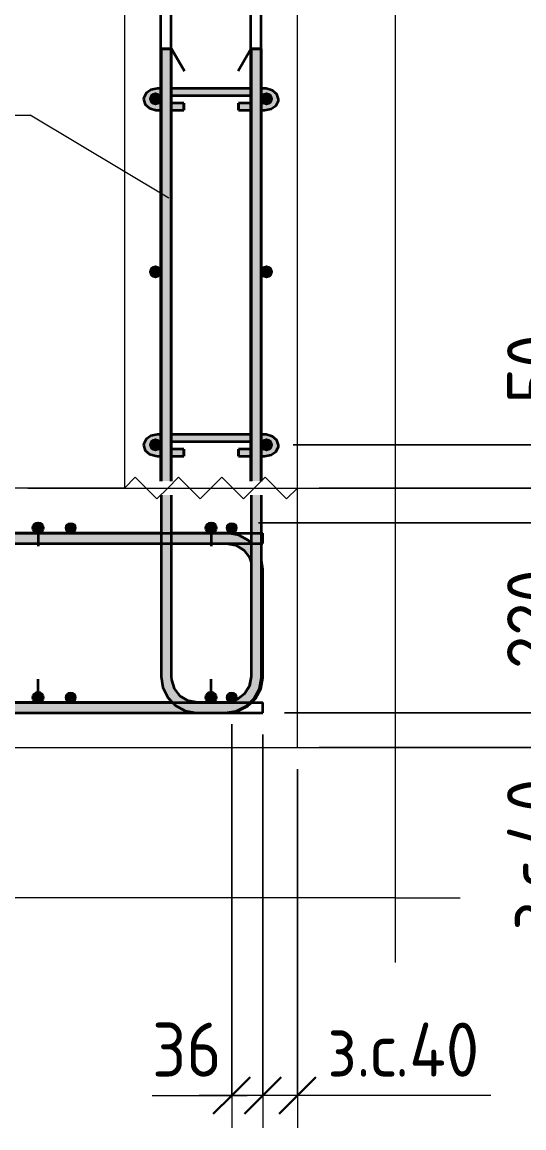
# Model space of a CAD drawing. Header units: millimetres. Extents: x -42469 to 17648, y -5898 to 81170.
# Drawn here: x 5093 to 5673, y -3690 to -2411 of the extents above; entities that cross this region are included whole.
import ezdxf

# ---------------------------------------------------------------- set-up
doc = ezdxf.new("R2010")
doc.units = ezdxf.units.MM
for name, color, linetype, lineweight in [('AA_Dim', 7, 'Continuous', 9), ('AA_Dim-25', 7, 'Continuous', 9), ('AA_Oformlenie', 7, 'Continuous', 9), ('AA_Vinoska', 7, 'Continuous', 9), ('AA_Visotnaya otmetka', 7, 'Continuous', 9), ('AF_Stena_Опалубка', 253, 'Continuous', 18), ('KR_Armatura', 7, 'Continuous', 20), ('KR_Armatura_Tonkie', 7, 'Continuous', 20), ('KR_Fundament', 7, 'Continuous', 18)]:
    doc.layers.add(name, color=color, linetype=linetype, lineweight=lineweight)
doc.styles.add('ISOCPEUR_10', font='isocpeur.ttf', dxfattribs={"width": 0.9, "height": 62.5})
doc.dimstyles.new('00_Точн_3_знака__прозр__3', dxfattribs={"dimscale": 304.8, "dimtxt": 62.248823, "dimasz": 0.139436, "dimexe": 0.123031, "dimexo": 0.082021, "dimgap": 0.008202, "dimtad": 1, "dimdec": 3, "dimrnd": 0.001, "dimdsep": 46, "dimtxsty": 'ISOCPEUR_10', "dimblk1": 'OBLIQUE', "dimblk2": 'OBLIQUE', "dimsah": 1, "dimcen": 0.09, "dimdle": 0.123031, "dimazin": 0, "dimtfac": 1, "dimtdec": 4, "dimtix": 1, "dimtmove": 1, "dimatfit": 3, "dimfxl": 1, "dimtvp": 1, "dimtolj": 1, "dimtzin": 0, "dimlwd": 18, "dimlwe": 18, "dimarcsym": 2})
doc.dimstyles.new('00_Точн_3_знака__прозр__4', dxfattribs={"dimscale": 304.8, "dimtxt": 62.248823, "dimasz": 0.139436, "dimexe": 0.123031, "dimexo": 0.082021, "dimgap": 0.008202, "dimtad": 1, "dimdec": 3, "dimrnd": 0.001, "dimdsep": 46, "dimtxsty": 'ISOCPEUR_10', "dimblk1": 'OBLIQUE', "dimblk2": 'OBLIQUE', "dimsah": 1, "dimcen": 0.09, "dimdle": 0.123031, "dimazin": 0, "dimtfac": 1, "dimtdec": 4, "dimtix": 1, "dimtmove": 0, "dimatfit": 3, "dimfxl": 1, "dimtvp": 1, "dimtolj": 1, "dimtzin": 0, "dimlwd": 18, "dimlwe": 18, "dimarcsym": 2})

# ---------------------------------------------------------------- blocks, each defined once
blk = doc.blocks.new('265_Выпуск П одной длины _НесАрм_РабПлоск_ - В1 _d12_ t250-4071037-1-1 Армирование')
at = {"layer": 'KR_Armatura_Tonkie', "lineweight": 35}
h = blk.add_hatch(color=256, dxfattribs=at)
h.paths.add_polyline_path([(36979.7, -3168), (36984.3, -3168), (36984.1, -2958), (36972.3, -2958), (36972.5, -3168), (36978.3, -3168)])
h.paths.add_polyline_path([(36973.1, -2942), (36984.3, -2942), (36984.1, -2442), (36972.3, -2442), (36972.5, -2942), (36972.7, -2942)])
h = blk.add_hatch(color=256, dxfattribs=at)
h.paths.add_polyline_path([(37082.3, -3168), (37088.3, -3168), (37088.1, -2958), (37076.3, -2958), (37076.5, -3168), (37080.7, -3168)])
h.paths.add_polyline_path([(37081.2, -2942), (37088.3, -2942), (37088.1, -2901.5), (37087.9, -2900), (37088.3, -2894.8), (37088.1, -2701.5), (37087.9, -2700), (37088.3, -2694.8), (37088, -2501.1), (37088, -2498.9), (37088.3, -2494.8), (37088.1, -2442), (37076.3, -2442), (37076.5, -2942), (37080.7, -2942)])
for points in [[(37014.3, -3210), (37014.3, -3198), (37006.5, -3197), (36998.8, -3193.6), (36993.1, -3189.2), (36988.2, -3182.7), (36985.3, -3175.7), (36984.1, -3168), (36972.3, -3168), (36973.7, -3178.9), (36978.1, -3189.3), (36985, -3198), (36993.3, -3204.4), (37003.4, -3208.6), (37009.3, -3209.3)], [(37046.3, -3210), (37057.5, -3208.4), (37067.3, -3204.4), (37076, -3197.7), (37082.6, -3189), (37086.8, -3178.9), (37088.1, -3168), (37076.3, -3168), (37075.2, -3175.8), (37072.1, -3183.2), (37067.5, -3189.2), (37061, -3194.1), (37053.9, -3197), (37046.3, -3198.2), (37046.3, -3209.8)], [(37025.7, -3210), (37046.3, -3209.8), (37046.3, -3198), (37014.3, -3198.2), (37014.3, -3210)]]:
    blk.add_hatch(color=256, dxfattribs=at).paths.add_polyline_path(points)
for p, q in [((36972.3, -2442), (36972.3, -2942)), ((36972.3, -2442), (36983.9, -2442)), ((36983.9, -2442), (36972.5, -2442)), ((36984.1, -2442), (36984.3, -2442)), ((36984.3, -2942), (36984.3, -2442)), ((36984.3, -2442), (36999.3, -2468)), ((37075.9, -2442.7), (37061.3, -2468)), ((37076.3, -2442), (37075.9, -2442.7)), ((37076.3, -2442), (37076.3, -2942)), ((37076.3, -2442), (37087.9, -2442)), ((37087.9, -2442), (37076.5, -2442)), ((37088.1, -2442), (37088.3, -2442)), ((37088.3, -2498), (37088.3, -2442)), ((37088.3, -2698), (37088.3, -2502)), ((37088.3, -2898), (37088.3, -2702)), ((37088.3, -2942), (37088.3, -2902)), ((36972.3, -2958), (36972.3, -3002)), ((36984.3, -3002), (36984.3, -2958)), ((37076.3, -2958), (37076.3, -3002)), ((37088.3, -3002), (37088.3, -2958)), ((36972.3, -3002), (36972.3, -3014)), ((36984.3, -3014), (36984.3, -3002)), ((37076.3, -3002), (37076.3, -3014)), ((37088.3, -3014), (37088.3, -3002)), ((36972.3, -3014), (36972.3, -3168)), ((36984.3, -3168), (36984.3, -3014)), ((37076.3, -3014), (37076.3, -3168)), ((37088.3, -3168), (37088.3, -3014)), ((37046.3, -3198), (37014.3, -3198)), ((37014.3, -3210), (37046.3, -3210))]:
    blk.add_line(p, q, dxfattribs=at)
at = {"layer": 'KR_Armatura_Tonkie', "lineweight": 35, "flags": 128}
for points in [[(36972.3, -3168), (36974.2, -3180.7), (36979.9, -3192.2), (36985.5, -3198)], [(37014.3, -3198), (37003.6, -3196), (36994.3, -3190.4), (36987.7, -3181.9), (36984.5, -3171.5), (36984.3, -3168)], [(37076.3, -3168), (37074.3, -3178.7), (37068.7, -3187.9), (37060.2, -3194.6), (37049.8, -3197.8), (37046.3, -3198)], [(37075, -3198), (37079.7, -3193.4), (37085.8, -3182.1), (37088.2, -3169.5), (37088.3, -3168)], [(36985.5, -3198), (36988.8, -3201.4), (37000.1, -3207.5), (37012.7, -3210), (37014.3, -3210)], [(37046.3, -3210), (37059, -3208), (37070.5, -3202.3), (37075, -3198)]]:
    blk.add_lwpolyline(points, dxfattribs=at)
blk = doc.blocks.new('265_Выпуск П одной длины _НесАрм_РабПлоск_ - В1 _d12_ t250-V6-1-1 Армирование')
at = {"layer": 'KR_Armatura_Tonkie', "lineweight": 35}
for p, q in [((36972.3, -2442), (36972.3, -2488)), ((36983.9, -2442), (36972.5, -2442)), ((36972.5, -2442), (36983.9, -2442)), ((36984.3, -2488), (36984.3, -2442)), ((36984.3, -2442), (36999.3, -2468)), ((37075.9, -2442.7), (37061.3, -2468)), ((37076.3, -2442), (37075.9, -2442.7)), ((37076.3, -2442), (37076.3, -2488)), ((37076.5, -2442), (37087.9, -2442)), ((37087.9, -2442), (37076.5, -2442)), ((37088.3, -2488), (37088.3, -2442)), ((36972.3, -2496), (36972.3, -2505)), ((36984.3, -2505), (36984.3, -2496)), ((37076.3, -2496), (37076.3, -2505)), ((37088.3, -2498), (37088.3, -2496)), ((37088.3, -2505), (37088.3, -2502)), ((36972.3, -2513), (36972.3, -2888)), ((36984.3, -2888), (36984.3, -2513)), ((37076.3, -2513), (37076.3, -2888)), ((37088.3, -2698), (37088.3, -2513)), ((37088.3, -2888), (37088.3, -2702)), ((36972.3, -2896), (36972.3, -2905)), ((36984.3, -2905), (36984.3, -2896)), ((37076.3, -2896), (37076.3, -2905)), ((37088.3, -2898), (37088.3, -2896)), ((36972.3, -2913), (36972.3, -2942)), ((36984.3, -2942), (36984.3, -2913)), ((37076.3, -2913), (37076.3, -2942)), ((37088.3, -2905), (37088.3, -2902)), ((37088.3, -2942), (37088.3, -2913)), ((36972.3, -2958), (36972.3, -3002)), ((36984.3, -3002), (36984.3, -2958)), ((37076.3, -2958), (37076.3, -3002)), ((37088.3, -3002), (37088.3, -2958)), ((37076.3, -3002), (37076.3, -3013.3)), ((37088.3, -3014), (37088.3, -3002)), ((36972.3, -3014), (36972.3, -3168)), ((36984.3, -3168), (36984.3, -3014)), ((37088.3, -3032.7), (37088.3, -3014)), ((37076.3, -3034.8), (37076.3, -3168)), ((37076.3, -3168), (37074.5, -3177.5)), ((36987.2, -3180.5), (36984.9, -3173)), ((36993.9, -3189.9), (36988, -3182.3)), ((37073.5, -3180), (37069.5, -3186.5)), ((37002.2, -3195.2), (36995.7, -3191.3)), ((37058.7, -3195), (37051.3, -3197.3)), ((37068.1, -3188.4), (37060.6, -3194.3)), ((37014.3, -3198), (37004.8, -3196.3)), ((37046.3, -3198), (37014.3, -3198)), ((37014.3, -3210), (37046.3, -3210))]:
    blk.add_line(p, q, dxfattribs=at)
at = {"layer": 'KR_Armatura_Tonkie', "lineweight": 35, "flags": 128}
for points in [[(36974.1, -3179.8), (36974.2, -3180.7), (36975.6, -3183.4)], [(36979.2, -3190.7), (36979.9, -3192.2), (36981.9, -3194.3)]]:
    blk.add_lwpolyline(points, dxfattribs=at)
blk = doc.blocks.new('350_Стержень П торец СК-СГ _НесАрм_РабПлоск_ - 350_Стержень П торец СК-СГ _НесАрм_РабПлоск_-4145397-1-1 Армирование')
at = {"layer": 'KR_Armatura_Tonkie', "lineweight": 35}
h = blk.add_hatch(color=256, dxfattribs=at)
h.paths.add_polyline_path([(36729.4, -3014), (36972.3, -3013.8), (36972.3, -3002), (36489.9, -3002.2), (36489.9, -3014), (36638.3, -3014)])
h.paths.add_polyline_path([(36984.3, -3014), (37047.9, -3013.8), (37047.9, -3002), (36984.3, -3002.3), (36984.3, -3013.8)])
h = blk.add_hatch(color=256, dxfattribs=at)
h.paths.add_polyline_path([(37089.1, -3044), (37089.9, -3044), (37088.3, -3034), (37088.3, -3044)])
h.paths.add_polyline_path([(37076.3, -3034.8), (37076.3, -3013.3), (37068.9, -3007.6), (37058.7, -3003.4), (37047.9, -3002.2), (37047.9, -3014), (37055.6, -3015), (37063.4, -3018.5), (37069.5, -3023.3), (37074, -3029.3), (37075.2, -3032.3)])
for points in [[(37089.1, -3168), (37089.9, -3168), (37089.7, -3044), (37088.3, -3044), (37088.3, -3168)], [(37047.9, -3210), (37059.1, -3208.4), (37069.2, -3204.1), (37078.1, -3197), (37084.2, -3189), (37088.4, -3178.9), (37089.7, -3168), (37088.3, -3168), (37086.8, -3178.9), (37082.6, -3189), (37075.5, -3198.1), (37066.5, -3204.7), (37057.1, -3208.6), (37047.9, -3209.8)], [(36547.2, -3210), (37012.7, -3209.8), (37002.6, -3208.2), (36992.8, -3204), (36984.6, -3198), (36489.9, -3198.2), (36489.9, -3210)]]:
    blk.add_hatch(color=256, dxfattribs=at).paths.add_polyline_path(points)
for p, q in [((36972.3, -3002), (36489.9, -3002)), ((36489.9, -3014), (36489.9, -3002)), ((36489.9, -3002.2), (36489.9, -3013.8)), ((37047.9, -3002), (36984.3, -3002)), ((36489.9, -3014), (36972.3, -3014)), ((36489.9, -3014), (36515.9, -3029)), ((36984.3, -3014), (37047.9, -3014)), ((37089.9, -3044), (37088.3, -3033.6)), ((37089.9, -3168), (37089.9, -3044)), ((36489.9, -3198), (36515.9, -3183)), ((36985, -3198), (36489.9, -3198)), ((36489.9, -3210), (36489.9, -3198)), ((36489.9, -3198.2), (36489.9, -3209.8)), ((37046.3, -3198), (37014.3, -3198)), ((36489.9, -3210), (37047.9, -3210))]:
    blk.add_line(p, q, dxfattribs=at)
at = {"layer": 'KR_Armatura_Tonkie', "lineweight": 35, "flags": 128}
for points in [[(37076.3, -3013.7), (37073.3, -3010.6), (37062, -3004.5), (37049.4, -3002), (37047.9, -3002)], [(37047.9, -3014), (37058.5, -3016), (37067.8, -3021.6), (37074.5, -3030.1), (37076.3, -3035.9)], [(37076.6, -3198), (37081.3, -3193.4), (37087.4, -3182.1), (37089.8, -3169.5), (37089.9, -3168)], [(37047.9, -3210), (37060.6, -3208), (37072.1, -3202.3), (37076.6, -3198)]]:
    blk.add_lwpolyline(points, dxfattribs=at)
blk = doc.blocks.new('350_Стержень П торец СК-СГ _НесАрм_РабПлоск_ - 350_Стержень П торец СК-СГ _НесАрм_РабПлоск_-V13-1-1 Армирование')
at = {"layer": 'KR_Armatura_Tonkie', "lineweight": 35}
for points in [[(36965.9, -2506), (36967.4, -2505.8), (36968.9, -2505.2), (36970.1, -2504.2), (36971.1, -2503), (36971.7, -2501.6), (36971.8, -2499.1), (36971.7, -2498.4), (36971.1, -2497), (36970.1, -2495.8), (36968.9, -2494.8), (36967.4, -2494.2), (36965.9, -2494), (36964.3, -2494.2), (36962.9, -2494.8), (36961.6, -2495.8), (36960.7, -2497), (36960, -2499.1), (36959.9, -2500), (36960.1, -2501.6), (36960.7, -2503), (36961.6, -2504.2), (36962.9, -2505.2), (36964.3, -2505.8)], [(37093.9, -2506), (37095.4, -2505.8), (37096.9, -2505.2), (37098.1, -2504.2), (37099.1, -2503), (37099.7, -2501.6), (37099.8, -2499.1), (37099.7, -2498.4), (37099.1, -2497), (37098.1, -2495.8), (37096.9, -2494.8), (37095.4, -2494.2), (37093.9, -2494), (37092.3, -2494.2), (37090.9, -2494.8), (37089.6, -2495.8), (37088.7, -2497), (37088, -2499.1), (37087.9, -2500), (37088.1, -2501.6), (37088.7, -2503), (37089.6, -2504.2), (37090.9, -2505.2), (37092.3, -2505.8)]]:
    blk.add_hatch(color=256, dxfattribs=at).paths.add_polyline_path(points)
at = {"layer": 'AA_Oformlenie'}
for centre, start, end in [((36965.9, -2500), 90, 270), ((36965.9, -2500), 270, 90), ((37093.9, -2500), 90, 270), ((37093.9, -2500), 270, 90)]:
    blk.add_arc(centre, 6, start, end, dxfattribs=at)
at = {"layer": 'KR_Armatura_Tonkie', "lineweight": 35}
for centre in [(36965.9, -2500), (37093.9, -2500)]:
    blk.add_circle(centre, 6, dxfattribs=at)
blk = doc.blocks.new('350_Стержень П торец СК-СГ _НесАрм_РабПлоск_ - 350_Стержень П торец СК-СГ _НесАрм_РабПлоск_-4142405-1-1 Армирование')
at = {"layer": 'KR_Armatura_Tonkie', "lineweight": 35}
for points in [[(36965.9, -1106), (36967.4, -1105.8), (36968.9, -1105.2), (36970.1, -1104.2), (36971.1, -1103), (36971.7, -1101.6), (36971.9, -1100), (36971.7, -1098.4), (36971.1, -1097), (36970.1, -1095.8), (36968.9, -1094.8), (36967.4, -1094.2), (36965.9, -1094), (36964.3, -1094.2), (36962.9, -1094.8), (36961.6, -1095.8), (36960.7, -1097), (36960.1, -1098.4), (36959.9, -1100), (36960.1, -1101.6), (36960.7, -1103), (36961.6, -1104.2), (36962.9, -1105.2), (36964.3, -1105.8)], [(37093.9, -1106), (37095.4, -1105.8), (37096.9, -1105.2), (37098.1, -1104.2), (37099.1, -1103), (37099.7, -1101.6), (37099.9, -1100), (37099.7, -1098.4), (37099.1, -1097), (37098.1, -1095.8), (37096.9, -1094.8), (37095.4, -1094.2), (37093.9, -1094), (37092.3, -1094.2), (37090.9, -1094.8), (37089.6, -1095.8), (37088.7, -1097), (37088.1, -1098.4), (37087.9, -1100), (37088.1, -1101.6), (37088.7, -1103), (37089.6, -1104.2), (37090.9, -1105.2), (37092.3, -1105.8)]]:
    blk.add_hatch(color=256, dxfattribs=at).paths.add_polyline_path(points)
at = {"layer": 'AA_Oformlenie'}
for centre, start, end in [((36965.9, -1100), 90, 270), ((36965.9, -1100), 270, 90), ((37093.9, -1100), 90, 270), ((37093.9, -1100), 270, 90)]:
    blk.add_arc(centre, 6, start, end, dxfattribs=at)
at = {"layer": 'KR_Armatura_Tonkie', "lineweight": 35}
for centre in [(36965.9, -1100), (37093.9, -1100)]:
    blk.add_circle(centre, 6, dxfattribs=at)
blk = doc.blocks.new('261_Шпилька массив _НесАрм_РабПлоск_ - 8 А240-4153475-1-1 Армирование')
at = {"layer": 'KR_Armatura_Tonkie', "lineweight": 35}
for points in [[(36968, -2511.8), (36968, -2505.5), (36966.7, -2505.9), (36965.9, -2506), (36964.3, -2505.8), (36962.1, -2504.6), (36961, -2503.4), (36960.5, -2502.6), (36959.9, -2500.5), (36960, -2499.1), (36960.4, -2497.7), (36961.1, -2496.4), (36961.9, -2495.6), (36963.3, -2494.6), (36964.3, -2494.2), (36965.9, -2494), (36968, -2494), (36968, -2488), (36962, -2489), (36959.2, -2490.3), (36955.5, -2493.4), (36953.3, -2496.2), (36952, -2500.5), (36953.3, -2504.8), (36957.3, -2508.8), (36962.1, -2511), (36964.1, -2511.3)], [(37091.9, -2511.8), (37098, -2510.9), (37103.2, -2508.5), (37106.7, -2504.8), (37107.9, -2500.5), (37106.7, -2496.2), (37104.3, -2492.6), (37099.4, -2489.5), (37091.9, -2488.1), (37091.9, -2494.4), (37092.4, -2494.2), (37094, -2494), (37095.9, -2494.4), (37096.9, -2494.8), (37098.6, -2496.4), (37099.3, -2497.7), (37099.8, -2499.1), (37099.8, -2500.8), (37099.5, -2502), (37098.6, -2503.6), (37097.3, -2504.8), (37096.9, -2505.2), (37095.4, -2505.8), (37093.1, -2505.9), (37091.9, -2506), (37091.9, -2511)], [(37091.9, -2513), (37099.4, -2511.5), (37104.3, -2508.4), (37106.7, -2504.8), (37103.2, -2508.5), (37098, -2510.9), (37091.9, -2511.8), (37091.9, -2512.8)], [(36968, -2513), (36968, -2511.8), (36961.9, -2510.9), (36956.7, -2508.5), (36957.3, -2509.2), (36960.5, -2511.3), (36962, -2512), (36964.6, -2512.4)], [(36968, -2911.8), (36968, -2905.5), (36966.7, -2905.9), (36965.9, -2906), (36964.3, -2905.8), (36962.1, -2904.6), (36961, -2903.4), (36960.5, -2902.6), (36959.9, -2900.5), (36959.9, -2899.7), (36960.4, -2897.7), (36961.1, -2896.4), (36961.9, -2895.6), (36963.3, -2894.6), (36964.3, -2894.2), (36965.9, -2894), (36968, -2894), (36968, -2888), (36962, -2889), (36959.2, -2890.3), (36955.5, -2893.4), (36953.3, -2896.2), (36952, -2900.5), (36953.3, -2904.8), (36957.3, -2908.8), (36962.1, -2911), (36964.1, -2911.3)], [(37091.9, -2911.8), (37098, -2910.9), (37103.2, -2908.5), (37106.7, -2904.8), (37107.9, -2900.5), (37106.7, -2896.2), (37104.3, -2892.6), (37099.4, -2889.5), (37091.9, -2888.1), (37091.9, -2894.4), (37092.4, -2894.2), (37094, -2894), (37095.9, -2894.4), (37096.9, -2894.8), (37098.6, -2896.4), (37099.3, -2897.7), (37099.7, -2898.4), (37099.8, -2900.8), (37099.5, -2902), (37098.6, -2903.6), (37097.3, -2904.8), (37096.9, -2905.2), (37095.4, -2905.8), (37093.1, -2905.9), (37091.9, -2906), (37091.9, -2911)], [(36968, -2913), (36968, -2911.8), (36961.9, -2910.9), (36956.7, -2908.5), (36957.3, -2909.2), (36960.5, -2911.3), (36962, -2912), (36967.4, -2912.9)], [(37091.9, -2913), (37099.4, -2911.5), (37104.3, -2908.4), (37106.7, -2904.8), (37103.2, -2908.5), (37098, -2910.9), (37091.9, -2911.8), (37091.9, -2912.9)]]:
    blk.add_hatch(color=256, dxfattribs=at).paths.add_polyline_path(points)
h = blk.add_hatch(color=256, dxfattribs=at)
h.paths.add_polyline_path([(37090.6, -2494.8), (37091.1, -2494.7), (37091.9, -2494.2), (37091.9, -2488), (37088.3, -2488.1), (37088.3, -2494.8)])
h.paths.add_polyline_path([(37048.4, -2494.8), (37076.3, -2494.7), (37076.3, -2488), (36984.3, -2488.2), (36984.3, -2494.8), (37002.9, -2494.8)])
h.paths.add_polyline_path([(36972.3, -2494.8), (36972.3, -2488), (36968, -2488.1), (36968, -2494.5), (36969.4, -2494.8), (36971.9, -2494.8)])
h = blk.add_hatch(color=256, dxfattribs=at)
h.paths.add_polyline_path([(36998.3, -2511.8), (36998.3, -2505), (36984.3, -2505.1), (36984.3, -2511.8)])
h.paths.add_polyline_path([(36968, -2511.8), (36972.3, -2511.7), (36972.3, -2505), (36968.9, -2505.2), (36968, -2505.8), (36968, -2511)])
h = blk.add_hatch(color=256, dxfattribs=at)
h.paths.add_polyline_path([(36971.1, -2496), (36972.3, -2495.9), (36972.3, -2494.8), (36968.9, -2494.8), (36970.3, -2496)])
h.paths.add_polyline_path([(37089.4, -2496), (37090, -2495.5), (37090.6, -2494.8), (37088.3, -2494.8), (37088.3, -2496), (37089.3, -2496)])
h.paths.add_polyline_path([(37075.9, -2496), (37076.3, -2495.8), (37076.3, -2494.8), (36984.3, -2494.9), (36984.3, -2496), (37071.2, -2496)])
h = blk.add_hatch(color=256, dxfattribs=at)
h.paths.add_polyline_path([(37091.9, -2511.8), (37091.6, -2505.5), (37089.6, -2505), (37088.3, -2505.2), (37088.3, -2511.8)])
h.paths.add_polyline_path([(37061.6, -2511.8), (37076.3, -2511.8), (37076.3, -2505), (37061.6, -2505.1), (37061.6, -2511)])
h = blk.add_hatch(color=256, dxfattribs=at)
h.paths.add_polyline_path([(36968, -2513), (36972.3, -2512.8), (36972.3, -2511.8), (36968, -2511.8), (36968, -2512.8)])
h.paths.add_polyline_path([(36998.3, -2513), (36998.3, -2511.8), (36984.3, -2511.8), (36984.3, -2513)])
h = blk.add_hatch(color=256, dxfattribs=at)
h.paths.add_polyline_path([(37071.2, -2513), (37076.3, -2512.8), (37076.3, -2511.8), (37061.6, -2511.8), (37061.6, -2513)])
h.paths.add_polyline_path([(37091.9, -2513), (37091.9, -2511.8), (37088.3, -2511.9), (37088.3, -2513)])
h = blk.add_hatch(color=256, dxfattribs=at)
h.paths.add_polyline_path([(37071.2, -2894.8), (37076.3, -2894.7), (37076.3, -2888), (36984.3, -2888.2), (36984.3, -2894.8), (37048.4, -2894.8)])
h.paths.add_polyline_path([(37088.3, -2894.8), (37091.1, -2894.7), (37091.9, -2894.2), (37091.9, -2888), (37088.3, -2888.1), (37088.3, -2894.8)])
h.paths.add_polyline_path([(36969, -2894.8), (36972.3, -2894.8), (36972.3, -2888), (36968, -2888.1), (36968, -2894.5), (36968.9, -2894.8)])
h = blk.add_hatch(color=256, dxfattribs=at)
h.paths.add_polyline_path([(36971.1, -2896), (36972.3, -2895.9), (36972.3, -2894.8), (36968.9, -2894.8), (36970.3, -2896)])
h.paths.add_polyline_path([(37089.4, -2896), (37090, -2895.5), (37090.6, -2894.8), (37088.3, -2894.8), (37088.3, -2896), (37089.3, -2896)])
h.paths.add_polyline_path([(37075.9, -2896), (37076.3, -2895.8), (37076.3, -2894.8), (36984.3, -2894.9), (36984.3, -2896), (37071.2, -2896)])
h = blk.add_hatch(color=256, dxfattribs=at)
h.paths.add_polyline_path([(36998.3, -2911.8), (36998.3, -2905), (36984.3, -2905.1), (36984.3, -2911.8)])
h.paths.add_polyline_path([(36971.9, -2911.8), (36972.3, -2911.7), (36972.3, -2905), (36968.9, -2905.2), (36968, -2905.8), (36968, -2911.8)])
h = blk.add_hatch(color=256, dxfattribs=at)
h.paths.add_polyline_path([(36972.3, -2913), (36972.3, -2911.8), (36968, -2911.8), (36968, -2913), (36971.9, -2913)])
h.paths.add_polyline_path([(36998.3, -2913), (36998.3, -2911.8), (36984.3, -2911.8), (36984.3, -2913)])
h = blk.add_hatch(color=256, dxfattribs=at)
h.paths.add_polyline_path([(37091.9, -2911.8), (37091.6, -2905.5), (37089.6, -2905), (37088.3, -2905.2), (37088.3, -2911.8)])
h.paths.add_polyline_path([(37061.6, -2911.8), (37076.3, -2911.8), (37076.3, -2905), (37061.6, -2905.1), (37061.6, -2911)])
h = blk.add_hatch(color=256, dxfattribs=at)
h.paths.add_polyline_path([(37075.9, -2913), (37076.3, -2912.8), (37076.3, -2911.8), (37061.6, -2911.8), (37061.6, -2913), (37071.2, -2913)])
h.paths.add_polyline_path([(37088.3, -2913), (37091.9, -2912.8), (37091.9, -2911.8), (37088.3, -2911.9), (37088.3, -2912.9)])
for p, q in [((36971.9, -2488), (36968, -2488)), ((36972.3, -2488), (36971.9, -2488)), ((37075.9, -2488), (36984.3, -2488)), ((37076.3, -2488), (37075.9, -2488)), ((37091.9, -2488), (37088.3, -2488)), ((36971.9, -2505), (36969.2, -2505)), ((36970.3, -2496), (36971.9, -2496)), ((36971.9, -2496), (36972.3, -2496)), ((36972.3, -2505), (36971.9, -2505)), ((36984.3, -2496), (37075.9, -2496)), ((36998.3, -2505), (36984.3, -2505)), ((36998.3, -2505), (36998.3, -2511.8)), ((36998.3, -2506.2), (36998.3, -2505.1)), ((37075.9, -2505), (37061.6, -2505)), ((37061.6, -2511.8), (37061.6, -2505)), ((37061.6, -2505.1), (37061.6, -2506.2)), ((37075.9, -2496), (37076.3, -2496)), ((37076.3, -2505), (37075.9, -2505)), ((37088.3, -2496), (37089.5, -2496)), ((37090.6, -2505), (37088.3, -2505)), ((36968, -2513), (36971.9, -2513)), ((36971.9, -2513), (36972.3, -2513)), ((36984.3, -2513), (36998.3, -2513)), ((36998.3, -2512.8), (36998.3, -2506.2)), ((36998.3, -2511.8), (36998.3, -2513)), ((37061.6, -2506.2), (37061.6, -2512.8)), ((37061.6, -2513), (37061.6, -2511.8)), ((37061.6, -2513), (37075.9, -2513)), ((37075.9, -2513), (37076.3, -2513)), ((37088.3, -2513), (37091.9, -2513)), ((36971.9, -2888), (36968, -2888)), ((36972.3, -2888), (36971.9, -2888)), ((37075.9, -2888), (36984.3, -2888)), ((37076.3, -2888), (37075.9, -2888)), ((37091.9, -2888), (37088.3, -2888)), ((36970.3, -2896), (36971.9, -2896)), ((36971.9, -2896), (36972.3, -2896)), ((36984.3, -2896), (37075.9, -2896)), ((37075.9, -2896), (37076.3, -2896)), ((37088.3, -2896), (37089.5, -2896)), ((36968, -2913), (36971.9, -2913)), ((36971.9, -2905), (36969.2, -2905)), ((36972.3, -2905), (36971.9, -2905)), ((36971.9, -2913), (36972.3, -2913)), ((36998.3, -2905), (36984.3, -2905)), ((36984.3, -2913), (36998.3, -2913)), ((36998.3, -2905), (36998.3, -2911.8)), ((36998.3, -2906.2), (36998.3, -2905.1)), ((36998.3, -2912.8), (36998.3, -2906.2)), ((36998.3, -2911.8), (36998.3, -2913)), ((37075.9, -2905), (37061.6, -2905)), ((37061.6, -2911.8), (37061.6, -2905)), ((37061.6, -2905.1), (37061.6, -2906.2)), ((37061.6, -2906.2), (37061.6, -2912.8)), ((37061.6, -2913), (37061.6, -2911.8)), ((37061.6, -2913), (37075.9, -2913)), ((37076.3, -2905), (37075.9, -2905)), ((37075.9, -2913), (37076.3, -2913)), ((37090.6, -2905), (37088.3, -2905)), ((37088.3, -2913), (37091.9, -2913))]:
    blk.add_line(p, q, dxfattribs=at)
at = {"layer": 'KR_Armatura_Tonkie', "lineweight": 35, "flags": 128}
for points in [[(36968, -2488), (36960.5, -2489.5), (36954.8, -2493.4), (36952.2, -2498.9), (36952, -2500.5)], [(37107.9, -2500.5), (37106, -2494.6), (37101, -2490.2), (37093.7, -2488.1), (37091.9, -2488)], [(36952, -2500.5), (36953.9, -2506.4), (36958.9, -2510.8), (36966.2, -2512.9), (36968, -2513)], [(37091.9, -2513), (37099.5, -2511.5), (37105.1, -2507.6), (37107.8, -2502.1), (37107.9, -2500.5)], [(36968, -2888), (36960.5, -2889.5), (36954.8, -2893.4), (36952.2, -2898.9), (36952, -2900.5)], [(37107.9, -2900.5), (37106, -2894.6), (37101, -2890.2), (37093.7, -2888.1), (37091.9, -2888)], [(36952, -2900.5), (36953.9, -2906.4), (36958.9, -2910.8), (36966.2, -2912.9), (36968, -2913)], [(37091.9, -2913), (37099.5, -2911.5), (37105.1, -2907.6), (37107.8, -2902.1), (37107.9, -2900.5)]]:
    blk.add_lwpolyline(points, dxfattribs=at)
blk = doc.blocks.new('350_Стержень П торец СК-СГ _НесАрм_РабПлоск_ - 350_Стержень П торец СК-СГ _НесАрм_РабПлоск_-V20-1-1 Армирование')
at = {"layer": 'KR_Armatura_Tonkie', "lineweight": 35}
for points in [[(35429.9, -3002), (35431.4, -3001.8), (35432.9, -3001.2), (35434.1, -3000.2), (35435.1, -2999), (35435.7, -2997.6), (35435.9, -2996), (35435.7, -2994.4), (35435.1, -2993), (35434.1, -2991.8), (35432.9, -2990.8), (35431.4, -2990.2), (35429.9, -2990), (35428.3, -2990.2), (35426.9, -2990.8), (35425.6, -2991.8), (35424.7, -2993), (35424.1, -2994.4), (35423.9, -2996), (35424.1, -2997.6), (35424.7, -2999), (35425.6, -3000.2), (35426.9, -3001.2), (35428.3, -3001.8)], [(35429.9, -3198), (35431.4, -3197.8), (35432.9, -3197.2), (35434.1, -3196.2), (35435.1, -3195), (35435.7, -3193.6), (35435.9, -3192), (35435.7, -3190.4), (35435.1, -3189), (35434.1, -3187.8), (35432.9, -3186.8), (35431.4, -3186.2), (35429.9, -3186), (35428.3, -3186.2), (35426.9, -3186.8), (35425.6, -3187.8), (35424.7, -3189), (35424.1, -3190.4), (35423.9, -3192), (35424.1, -3193.6), (35424.7, -3195), (35425.6, -3196.2), (35426.9, -3197.2), (35428.3, -3197.8)]]:
    blk.add_hatch(color=256, dxfattribs=at).paths.add_polyline_path(points)
at = {"layer": 'AA_Oformlenie'}
for centre, start, end in [((35429.9, -2996), 360, 180), ((35429.9, -2996), 180, 0), ((35429.9, -3192), 0, 180), ((35429.9, -3192), 180, 0)]:
    blk.add_arc(centre, 6, start, end, dxfattribs=at)
at = {"layer": 'KR_Armatura_Tonkie', "lineweight": 35}
for p, q in [((35429.9, -3002), (35429.9, -3014)), ((35429.9, -3014), (35429.9, -3017)), ((35429.9, -3186), (35429.9, -3171))]:
    blk.add_line(p, q, dxfattribs=at)
for centre in [(35429.9, -2996), (35429.9, -3192)]:
    blk.add_circle(centre, 6, dxfattribs=at)
blk = doc.blocks.new('011_Прямоугольник обрыва _ЭлУзла_ - 011_Прямоугольник обрыва _ЭлУзла_-4144281-1-1 Армирование')
at = {"layer": 'AA_Oformlenie'}
for p, q in [((37243, -1620.2), (37243, -3423.6)), ((37243, -3423.6), (36641.4, -3423.6))]:
    blk.add_line(p, q, dxfattribs=at)
blk = doc.blocks.new('Последовательность узлов - 3мм масшт20 маскировка-V21-1-1 Армирование')
at = {"layer": 'AA_Oformlenie'}
for p, q in [((36929.9, 3050), (36942.4, 3062.5)), ((36967.4, 3037.5), (36942.4, 3062.5)), ((36979.9, 3050), (36992.4, 3062.5)), ((37017.4, 3037.5), (36992.4, 3062.5)), ((37029.9, 3050), (37042.4, 3062.5)), ((37067.4, 3037.5), (37042.4, 3062.5)), ((37079.9, 3050), (37092.4, 3062.5)), ((37117.4, 3037.5), (37092.4, 3062.5)), ((36979.9, 3050), (36967.4, 3037.5)), ((37029.9, 3050), (37017.4, 3037.5)), ((37079.9, 3050), (37067.4, 3037.5)), ((37129.9, 3050), (37117.4, 3037.5))]:
    blk.add_line(p, q, dxfattribs=at)
blk = doc.blocks.new('DIMBLOCK81-1-1 Армирование')
at = {"layer": 'AA_Dim-25', "lineweight": 30}
for p, q in [((5737.4, -3210), (5716.2, -3188.8)), ((5737.4, -3210), (5758.7, -3231.3)), ((5737.4, -3250), (5716.2, -3228.8)), ((5737.4, -3250), (5758.7, -3271.2))]:
    blk.add_line(p, q, dxfattribs=at)
at = {"layer": 'AA_Dim-25', "lineweight": 18}
for p, q in [((5395.9, -3210), (5774.9, -3210)), ((5737.4, -3210), (5395.9, -3210)), ((5737.4, -3287.5), (5737.4, -3210)), ((5737.4, -3247.2), (5737.4, -3230)), ((5435.9, -3250), (5774.9, -3250)), ((5737.4, -3250), (5435.9, -3250)), ((5737.4, -3461.4), (5737.4, -3247.2))]:
    blk.add_line(p, q, dxfattribs=at)
at = {"layer": 'AA_Dim-25', "color": 0, "lineweight": 18, "insert": (5653.3, -3461.4), "char_height": 62.5, "width": 226.969, "attachment_point": 1, "rotation": 90, "line_spacing_factor": 1.149209, "style": 'ISOCPEUR_10'}
blk.add_mtext('з.с.40', dxfattribs=at)
blk = doc.blocks.new('_Oblique')
at = {"color": 0, "linetype": 'ByBlock', "lineweight": -2}
blk.add_line((-0.5, -0.5), (0.5, 0.5), dxfattribs=at)
blk = doc.blocks.new('DIMBLOCK82-1-1 Армирование')
at = {"layer": 'AA_Dim-25', "lineweight": 30}
for p, q in [((5737.4, -2990), (5716.2, -2968.8)), ((5737.4, -2990), (5758.7, -3011.2)), ((5737.4, -3210), (5716.2, -3188.8)), ((5737.4, -3210), (5758.7, -3231.3))]:
    blk.add_line(p, q, dxfattribs=at)
at = {"layer": 'AA_Dim-25', "lineweight": 18}
for p, q in [((5365.9, -2990), (5774.9, -2990)), ((5737.4, -2990), (5365.9, -2990)), ((5737.4, -3210), (5737.4, -2990)), ((5395.9, -3210), (5774.9, -3210)), ((5737.4, -3210), (5395.9, -3210))]:
    blk.add_line(p, q, dxfattribs=at)
at = {"layer": 'AA_Dim-25', "color": 0, "lineweight": 18, "insert": (5653.3, -3159.3), "char_height": 62.5, "width": 142.215, "attachment_point": 1, "rotation": 90, "line_spacing_factor": 1.149209, "style": 'ISOCPEUR_10'}
blk.add_mtext('220', dxfattribs=at)
blk = doc.blocks.new('DIMBLOCK83-1-1 Армирование')
at = {"layer": 'AA_Dim-25', "lineweight": 18}
for p, q in [((5883.9, -2714), (5883.9, -2928.1)), ((5737.4, -2990), (5737.4, -2912.5)), ((5883.9, -2928.1), (5737.4, -2970)), ((5435.9, -2950), (5774.9, -2950)), ((5737.4, -2950), (5435.9, -2950)), ((5365.9, -2990), (5774.9, -2990)), ((5737.4, -2990), (5365.9, -2990))]:
    blk.add_line(p, q, dxfattribs=at)
at = {"layer": 'AA_Dim-25', "lineweight": 30}
for p, q in [((5737.4, -2950), (5716.2, -2928.8)), ((5737.4, -2950), (5758.7, -2971.2)), ((5737.4, -2990), (5716.2, -2968.8)), ((5737.4, -2990), (5758.7, -3011.2))]:
    blk.add_line(p, q, dxfattribs=at)
at = {"layer": 'AA_Dim-25', "color": 0, "lineweight": 18, "insert": (5799.8, -2903.1), "char_height": 62.5, "width": 226.969, "attachment_point": 1, "rotation": 90, "line_spacing_factor": 1.149209, "style": 'ISOCPEUR_10'}
blk.add_mtext('з.с.40', dxfattribs=at)
blk = doc.blocks.new('DIMBLOCK85-1-1 Армирование')
at = {"layer": 'AA_Dim-25', "lineweight": 30}
for p, q in [((5737.4, 300), (5716.2, 321.2)), ((5737.4, 300), (5758.7, 278.7)), ((5737.4, -2900), (5716.2, -2878.8)), ((5737.4, -2900), (5758.7, -2921.3))]:
    blk.add_line(p, q, dxfattribs=at)
at = {"layer": 'AA_Dim-25', "lineweight": 18}
for p, q in [((5405.9, 300), (5774.9, 300)), ((5737.4, 300), (5405.9, 300)), ((5737.4, 300), (5737.4, -2900)), ((5405.9, -2900), (5774.9, -2900)), ((5737.4, -2900), (5405.9, -2900))]:
    blk.add_line(p, q, dxfattribs=at)
at = {"layer": 'AA_Dim-25', "color": 0, "lineweight": 18, "insert": (5653.3, -1511.9), "char_height": 62.5, "width": 508.525, "attachment_point": 1, "rotation": 90, "line_spacing_factor": 1.149209, "style": 'ISOCPEUR_10'}
blk.add_mtext('200х16=3200', dxfattribs=at)
blk = doc.blocks.new('DIMBLOCK86-1-1 Армирование')
at = {"layer": 'AA_Dim-25', "lineweight": 18}
for p, q in [((5737.4, -2772.8), (5737.4, -2876.9)), ((5737.4, -2876.9), (5737.4, -2925)), ((5405.9, -2900), (5774.9, -2900)), ((5737.4, -2900), (5405.9, -2900)), ((5737.4, -2900), (5737.4, -2987.5)), ((5435.9, -2950), (5774.9, -2950)), ((5737.4, -2950), (5435.9, -2950))]:
    blk.add_line(p, q, dxfattribs=at)
at = {"layer": 'AA_Dim-25', "lineweight": 30}
for p, q in [((5737.4, -2900), (5716.2, -2878.8)), ((5737.4, -2900), (5758.7, -2921.3)), ((5737.4, -2950), (5716.2, -2928.8)), ((5737.4, -2950), (5758.7, -2971.2))]:
    blk.add_line(p, q, dxfattribs=at)
at = {"layer": 'AA_Dim-25', "color": 0, "lineweight": 18, "insert": (5653.3, -2851.9), "char_height": 62.5, "width": 94.81, "attachment_point": 1, "rotation": 90, "line_spacing_factor": 1.149209, "style": 'ISOCPEUR_10'}
blk.add_mtext('50', dxfattribs=at)
blk = doc.blocks.new('042_М_Арматуры - Диам длина поз _ Комментарий-3662934-1-1 Армирование')
at = {"layer": 'AA_Vinoska'}
blk.add_line((35634.9, -2802.1), (35984.9, -2802.1), dxfattribs=at)
blk = doc.blocks.new('DIMBLOCK96-1-1 Армирование')
at = {"layer": 'AA_Dim-25', "lineweight": 18}
for p, q in [((5370.9, -3235), (5370.9, -3689.7)), ((5370.9, -3652.2), (5370.9, -3235)), ((5410.9, -3275), (5410.9, -3689.7)), ((5410.9, -3652.2), (5410.9, -3275)), ((5448.4, -3652.2), (5370.9, -3652.2)), ((5420.5, -3652.2), (5390.9, -3652.2)), ((5634.6, -3652.2), (5420.5, -3652.2))]:
    blk.add_line(p, q, dxfattribs=at)
at = {"layer": 'AA_Dim-25', "lineweight": 30}
for p, q in [((5370.9, -3652.2), (5392.1, -3630.9)), ((5410.9, -3652.2), (5432.1, -3630.9)), ((5370.9, -3652.2), (5349.6, -3673.4)), ((5410.9, -3652.2), (5389.6, -3673.4))]:
    blk.add_line(p, q, dxfattribs=at)
at = {"layer": 'AA_Dim-25', "color": 0, "lineweight": 18, "insert": (5445.5, -3568), "char_height": 62.5, "width": 226.969, "attachment_point": 1, "line_spacing_factor": 1.149209, "style": 'ISOCPEUR_10'}
blk.add_mtext('з.с.40', dxfattribs=at)
blk = doc.blocks.new('DIMBLOCK97-1-1 Армирование')
at = {"layer": 'AA_Dim-25', "lineweight": 18}
for p, q in [((5334.9, -3223), (5334.9, -3689.7)), ((5334.9, -3652.2), (5334.9, -3223)), ((5370.9, -3235), (5370.9, -3689.7)), ((5370.9, -3652.2), (5370.9, -3235)), ((5242.8, -3652.2), (5346.8, -3652.2)), ((5370.9, -3652.2), (5297.4, -3652.2)), ((5346.8, -3652.2), (5352.9, -3652.2))]:
    blk.add_line(p, q, dxfattribs=at)
at = {"layer": 'AA_Dim-25', "lineweight": 30}
for p, q in [((5334.9, -3652.2), (5356.1, -3630.9)), ((5370.9, -3652.2), (5392.1, -3630.9)), ((5334.9, -3652.2), (5313.6, -3673.4)), ((5370.9, -3652.2), (5349.6, -3673.4))]:
    blk.add_line(p, q, dxfattribs=at)
at = {"layer": 'AA_Dim-25', "color": 0, "lineweight": 18, "insert": (5242.8, -3568), "char_height": 62.5, "width": 94.81, "attachment_point": 1, "line_spacing_factor": 1.149209, "style": 'ISOCPEUR_10'}
blk.add_mtext('36', dxfattribs=at)

msp = doc.modelspace()

# ---------------------------------------------------------------- hatches: boundary and pattern name
at = {"layer": 'KR_Armatura'}
h = msp.add_hatch(color=256, dxfattribs=at)
edge = h.paths.add_edge_path()
edge.add_arc((5246.8973, -2500), 6, 0, 360)
for points in [[(5246.8973, -2506), (5252.0935, -2503), (5252.0935, -2497), (5246.8973, -2494), (5241.7012, -2497), (5241.7012, -2503)], [(5374.8973, -2506), (5380.0935, -2503), (5380.0935, -2497), (5374.8973, -2494), (5369.7012, -2497), (5369.7012, -2503)], [(5246.8973, -2706), (5252.0935, -2703), (5252.0935, -2697), (5246.8973, -2694), (5241.7012, -2697), (5241.7012, -2703)], [(5374.8973, -2706), (5380.0935, -2703), (5380.0935, -2697), (5374.8973, -2694), (5369.7012, -2697), (5369.7012, -2703)], [(5246.8973, -2906), (5252.0935, -2903), (5252.0935, -2897), (5246.8973, -2894), (5241.7012, -2897), (5241.7012, -2903)], [(5374.8973, -2906), (5380.0935, -2903), (5380.0935, -2897), (5374.8973, -2894), (5369.7012, -2897), (5369.7012, -2903)], [(5145.7155, -3001.1962), (5151.7155, -3001.1962), (5154.7155, -2996), (5151.7155, -2990.8038), (5145.7155, -2990.8038), (5142.7155, -2996)], [(5337.8973, -3001.1962), (5340.8973, -2996), (5337.8973, -2990.8038), (5331.8973, -2990.8038), (5328.8973, -2996), (5331.8973, -3001.1962)], [(5151.7155, -3197.1962), (5154.7155, -3192), (5151.7155, -3186.8038), (5145.7155, -3186.8038), (5142.7155, -3192), (5145.7155, -3197.1962)], [(5337.8973, -3197.1962), (5340.8973, -3192), (5337.8973, -3186.8038), (5331.8973, -3186.8038), (5328.8973, -3192), (5331.8973, -3197.1962)]]:
    msp.add_hatch(color=256, dxfattribs=at).paths.add_polyline_path(points)
h = msp.add_hatch(color=256, dxfattribs=at)
edge = h.paths.add_edge_path()
edge.add_arc((5374.8973, -2500), 6, 0, 360)
h = msp.add_hatch(color=256, dxfattribs=at)
edge = h.paths.add_edge_path()
edge.add_arc((5246.8973, -2700), 6, 0, 360)
h = msp.add_hatch(color=256, dxfattribs=at)
edge = h.paths.add_edge_path()
edge.add_arc((5374.8973, -2700), 6, 0, 360)
h = msp.add_hatch(color=256, dxfattribs=at)
edge = h.paths.add_edge_path()
edge.add_arc((5246.8973, -2900), 6, 0, 360)
h = msp.add_hatch(color=256, dxfattribs=at)
edge = h.paths.add_edge_path()
edge.add_arc((5374.8973, -2900), 6, 0, 360)
h = msp.add_hatch(color=256, dxfattribs=at)
edge = h.paths.add_edge_path()
edge.add_arc((5148.7155, -2996), 6, 0, 360)
h = msp.add_hatch(color=256, dxfattribs=at)
edge = h.paths.add_edge_path()
edge.add_arc((5334.8973, -2996), 6, 0, 360)
h = msp.add_hatch(color=256, dxfattribs=at)
edge = h.paths.add_edge_path()
edge.add_arc((5148.7155, -3192), 6, 0, 360)
h = msp.add_hatch(color=256, dxfattribs=at)
edge = h.paths.add_edge_path()
edge.add_arc((5334.8973, -3192), 6, 0, 360)

# ---------------------------------------------------------------- linework, layer by layer
at = {"layer": 'AA_Vinoska'}
for p, q in [((5262.0816, -2614.69), (5101.7785, -2518.9264)), ((5524.0283, -3423.6491), (5599.0283, -3423.6491)), ((5524.0283, -3423.6491), (5524.0283, -3498.6491))]:
    msp.add_line(p, q, dxfattribs=at)
at = {"layer": 'AA_Visotnaya otmetka'}
for p, q in [((5098.9464, -2950), (6046.6407, -2950)), ((5098.9464, -2950), (5098.9464, -2950)), ((5139.7074, -3250), (6046.6407, -3250)), ((5139.7074, -3250), (5139.7074, -3250))]:
    msp.add_line(p, q, dxfattribs=at)
at = {"layer": 'AF_Stena_Опалубка', "lineweight": 20}
for p, q in [((5210.8973, 350), (5210.8973, -2950)), ((5410.8973, -2950), (5410.8973, 350))]:
    msp.add_line(p, q, dxfattribs=at)
at = {"layer": 'KR_Armatura'}
for p, q in [((5246.8973, -2494), (5241.7012, -2497)), ((5241.7012, -2497), (5241.7012, -2503)), ((5241.7012, -2503), (5246.8973, -2506)), ((5252.0935, -2497), (5246.8973, -2494)), ((5246.8973, -2506), (5252.0935, -2503)), ((5252.0935, -2503), (5252.0935, -2497)), ((5374.8973, -2494), (5369.7012, -2497)), ((5369.7012, -2497), (5369.7012, -2503)), ((5369.7012, -2503), (5374.8973, -2506)), ((5380.0935, -2497), (5374.8973, -2494)), ((5374.8973, -2506), (5380.0935, -2503)), ((5380.0935, -2503), (5380.0935, -2497)), ((5246.8973, -2694), (5241.7012, -2697)), ((5241.7012, -2697), (5241.7012, -2703)), ((5252.0935, -2697), (5246.8973, -2694)), ((5252.0935, -2703), (5252.0935, -2697)), ((5374.8973, -2694), (5369.7012, -2697)), ((5369.7012, -2697), (5369.7012, -2703)), ((5380.0935, -2697), (5374.8973, -2694)), ((5380.0935, -2703), (5380.0935, -2697)), ((5241.7012, -2703), (5246.8973, -2706)), ((5246.8973, -2706), (5252.0935, -2703)), ((5369.7012, -2703), (5374.8973, -2706)), ((5374.8973, -2706), (5380.0935, -2703)), ((5246.8973, -2894), (5241.7012, -2897)), ((5241.7012, -2897), (5241.7012, -2903)), ((5252.0935, -2897), (5246.8973, -2894)), ((5252.0935, -2903), (5252.0935, -2897)), ((5374.8973, -2894), (5369.7012, -2897)), ((5369.7012, -2897), (5369.7012, -2903)), ((5380.0935, -2897), (5374.8973, -2894)), ((5380.0935, -2903), (5380.0935, -2897)), ((5241.7012, -2903), (5246.8973, -2906)), ((5246.8973, -2906), (5252.0935, -2903)), ((5369.7012, -2903), (5374.8973, -2906)), ((5374.8973, -2906), (5380.0935, -2903)), ((5145.7155, -2990.8038), (5142.7155, -2996)), ((5151.7155, -2990.8038), (5145.7155, -2990.8038)), ((5154.7155, -2996), (5151.7155, -2990.8038)), ((5331.8973, -2990.8038), (5328.8973, -2996)), ((5337.8973, -2990.8038), (5331.8973, -2990.8038)), ((5340.8973, -2996), (5337.8973, -2990.8038)), ((5142.7155, -2996), (5145.7155, -3001.1962)), ((5145.7155, -3001.1962), (5151.7155, -3001.1962)), ((5151.7155, -3001.1962), (5154.7155, -2996)), ((5328.8973, -2996), (5331.8973, -3001.1962)), ((5331.8973, -3001.1962), (5337.8973, -3001.1962)), ((5337.8973, -3001.1962), (5340.8973, -2996)), ((5145.7155, -3186.8038), (5142.7155, -3192)), ((5142.7155, -3192), (5145.7155, -3197.1962)), ((5151.7155, -3186.8038), (5145.7155, -3186.8038)), ((5154.7155, -3192), (5151.7155, -3186.8038)), ((5151.7155, -3197.1962), (5154.7155, -3192)), ((5331.8973, -3186.8038), (5328.8973, -3192)), ((5328.8973, -3192), (5331.8973, -3197.1962)), ((5337.8973, -3186.8038), (5331.8973, -3186.8038)), ((5340.8973, -3192), (5337.8973, -3186.8038)), ((5337.8973, -3197.1962), (5340.8973, -3192)), ((5145.7155, -3197.1962), (5151.7155, -3197.1962)), ((5331.8973, -3197.1962), (5337.8973, -3197.1962))]:
    msp.add_line(p, q, dxfattribs=at)
for centre in [(5246.8973, -2500), (5374.8973, -2500), (5246.8973, -2700), (5374.8973, -2700), (5246.8973, -2900), (5374.8973, -2900), (5148.7155, -2996), (5334.8973, -2996), (5148.7155, -3192), (5334.8973, -3192)]:
    msp.add_circle(centre, 6, dxfattribs=at)
at = {"layer": 'KR_Armatura_Tonkie', "lineweight": 35}
for p, q in [((5252.8973, -2942), (5252.8973, 320)), ((5264.8973, -2942), (5264.8973, 320)), ((5356.8973, -2942), (5356.8973, 320)), ((5368.8973, -2942), (5368.8973, 320)), ((3250.8973, -3002), (5370.8973, -3002)), ((5370.8973, -3014), (5370.8973, -3002)), ((3250.8973, -3014), (5370.8973, -3014)), ((3250.8973, -3198), (5370.8973, -3198)), ((5370.8973, -3210), (5370.8973, -3198)), ((3250.8973, -3210), (5370.8973, -3210))]:
    msp.add_line(p, q, dxfattribs=at)
at = {"layer": 'KR_Fundament', "lineweight": 20}
for p, q in [((5210.8973, -2950), (3411.0605, -2950)), ((5410.8973, -3250), (5410.8973, -2950)), ((3210.8973, -3250), (5410.8973, -3250))]:
    msp.add_line(p, q, dxfattribs=at)

# ---------------------------------------------------------------- block references
at = {"layer": 'AA_Oformlenie'}
msp.add_blockref('011_Прямоугольник обрыва _ЭлУзла_ - 011_Прямоугольник обрыва _ЭлУзла_-4144281-1-1 Армирование', (-31718.977, 0), dxfattribs=at)
at = {"layer": 'AA_Oformlenie', "rotation": 180}
msp.add_blockref('Последовательность узлов - 3мм масшт20 маскировка-V21-1-1 Армирование', (42340.7716, 100), dxfattribs=at)
at = {"layer": 'AA_Vinoska'}
msp.add_blockref('042_М_Арматуры - Диам длина поз _ Комментарий-3662934-1-1 Армирование', (-30883.149, 283.2175), dxfattribs=at)
at = {"layer": 'KR_Armatura_Tonkie', "lineweight": 35}
for name, p in [('261_Шпилька массив _НесАрм_РабПлоск_ - 8 А240-4153475-1-1 Армирование', (-31718.977, 0)), ('265_Выпуск П одной длины _НесАрм_РабПлоск_ - В1 _d12_ t250-4071037-1-1 Армирование', (-31718.977, 0)), ('265_Выпуск П одной длины _НесАрм_РабПлоск_ - В1 _d12_ t250-V6-1-1 Армирование', (-31718.977, 0)), ('350_Стержень П торец СК-СГ _НесАрм_РабПлоск_ - 350_Стержень П торец СК-СГ _НесАрм_РабПлоск_-V13-1-1 Армирование', (-31718.977, 0)), ('350_Стержень П торец СК-СГ _НесАрм_РабПлоск_ - 350_Стержень П торец СК-СГ _НесАрм_РабПлоск_-4142405-1-1 Армирование', (-31718.977, -1600)), ('350_Стержень П торец СК-СГ _НесАрм_РабПлоск_ - 350_Стержень П торец СК-СГ _НесАрм_РабПлоск_-4142405-1-1 Армирование', (-31718.977, -1800)), ('350_Стержень П торец СК-СГ _НесАрм_РабПлоск_ - 350_Стержень П торец СК-СГ _НесАрм_РабПлоск_-V20-1-1 Армирование', (-30318.977, 0)), ('350_Стержень П торец СК-СГ _НесАрм_РабПлоск_ - 350_Стержень П торец СК-СГ _НесАрм_РабПлоск_-V20-1-1 Армирование', (-30118.977, 0)), ('350_Стержень П торец СК-СГ _НесАрм_РабПлоск_ - 350_Стержень П торец СК-СГ _НесАрм_РабПлоск_-4145397-1-1 Армирование', (-31718.977, 0))]:
    msp.add_blockref(name, p, dxfattribs=at)

# ---------------------------------------------------------------- dimensions: what is measured, and where the dimension line sits
at = {"layer": 'AA_Dim', "lineweight": 18}
for base, p1, p2, override, picture, middle in [((5737.4138, -2900), (5380.8973, 300), (5380.8973, -2900), {"dimpost": '200х16=<>', "dimfxl": 3200}, 'DIMBLOCK85-1-1 Армирование', (5703.6638, -1300)), ((5737.4138, -2990), (5370.8973, -3210), (5340.8973, -2990), {"dimpost": '<>', "dimfxl": 222.036033}, 'DIMBLOCK82-1-1 Армирование', (5703.6638, -3100))]:
    dim = msp.add_linear_dim(base=base, p1=p1, p2=p2, angle=90, dimstyle='00_Точн_3_знака__прозр__4', override=override, dxfattribs=at)
    dim.commit()
    dim.dimension.update_dxf_attribs({"geometry": picture, "text_midpoint": middle})
for base, p1, p2, override, picture, middle in [((5737.4138, -2950), (5340.8973, -2990), (5410.8973, -2950), {"dimpost": 'з.с.<>', "dimfxl": 80.622577}, 'DIMBLOCK83-1-1 Армирование', (5841.4198, -2789.623)), ((5737.4138, -2950), (5380.8973, -2900), (5410.8973, -2950), {"dimpost": '<>', "dimfxl": 58.309519}, 'DIMBLOCK86-1-1 Армирование', (5694.927, -2804.4503)), ((5737.4138, -3210), (5410.8973, -3250), (5370.8973, -3210), {"dimpost": 'з.с.<>', "dimfxl": 56.568542}, 'DIMBLOCK81-1-1 Армирование', (5694.927, -3347.872))]:
    dim = msp.add_linear_dim(base=base, p1=p1, p2=p2, angle=90, dimstyle='00_Точн_3_знака__прозр__3', override=override, dxfattribs=at)
    dim.commit()
    dim.dimension.update_dxf_attribs({"geometry": picture, "text_midpoint": middle, "dimtype": 160, "text_rotation": 90})
for base, p1, p2, override, picture, middle in [((5334.8973, -3652.1989), (5370.8973, -3210), (5334.8973, -3198), {"dimpost": '<>', "dimfxl": 37.947332}, 'DIMBLOCK97-1-1 Армирование', (5290.2044, -3609.7121)), ((5370.8973, -3652.1989), (5410.8973, -3250), (5370.8973, -3210), {"dimpost": 'з.с.<>', "dimfxl": 56.568542}, 'DIMBLOCK96-1-1 Армирование', (5558.9549, -3609.7121))]:
    dim = msp.add_linear_dim(base=base, p1=p1, p2=p2, dimstyle='00_Точн_3_знака__прозр__3', override=override, dxfattribs=at)
    dim.commit()
    dim.dimension.update_dxf_attribs({"geometry": picture, "text_midpoint": middle, "dimtype": 160})

doc.saveas('drawing.dxf')
